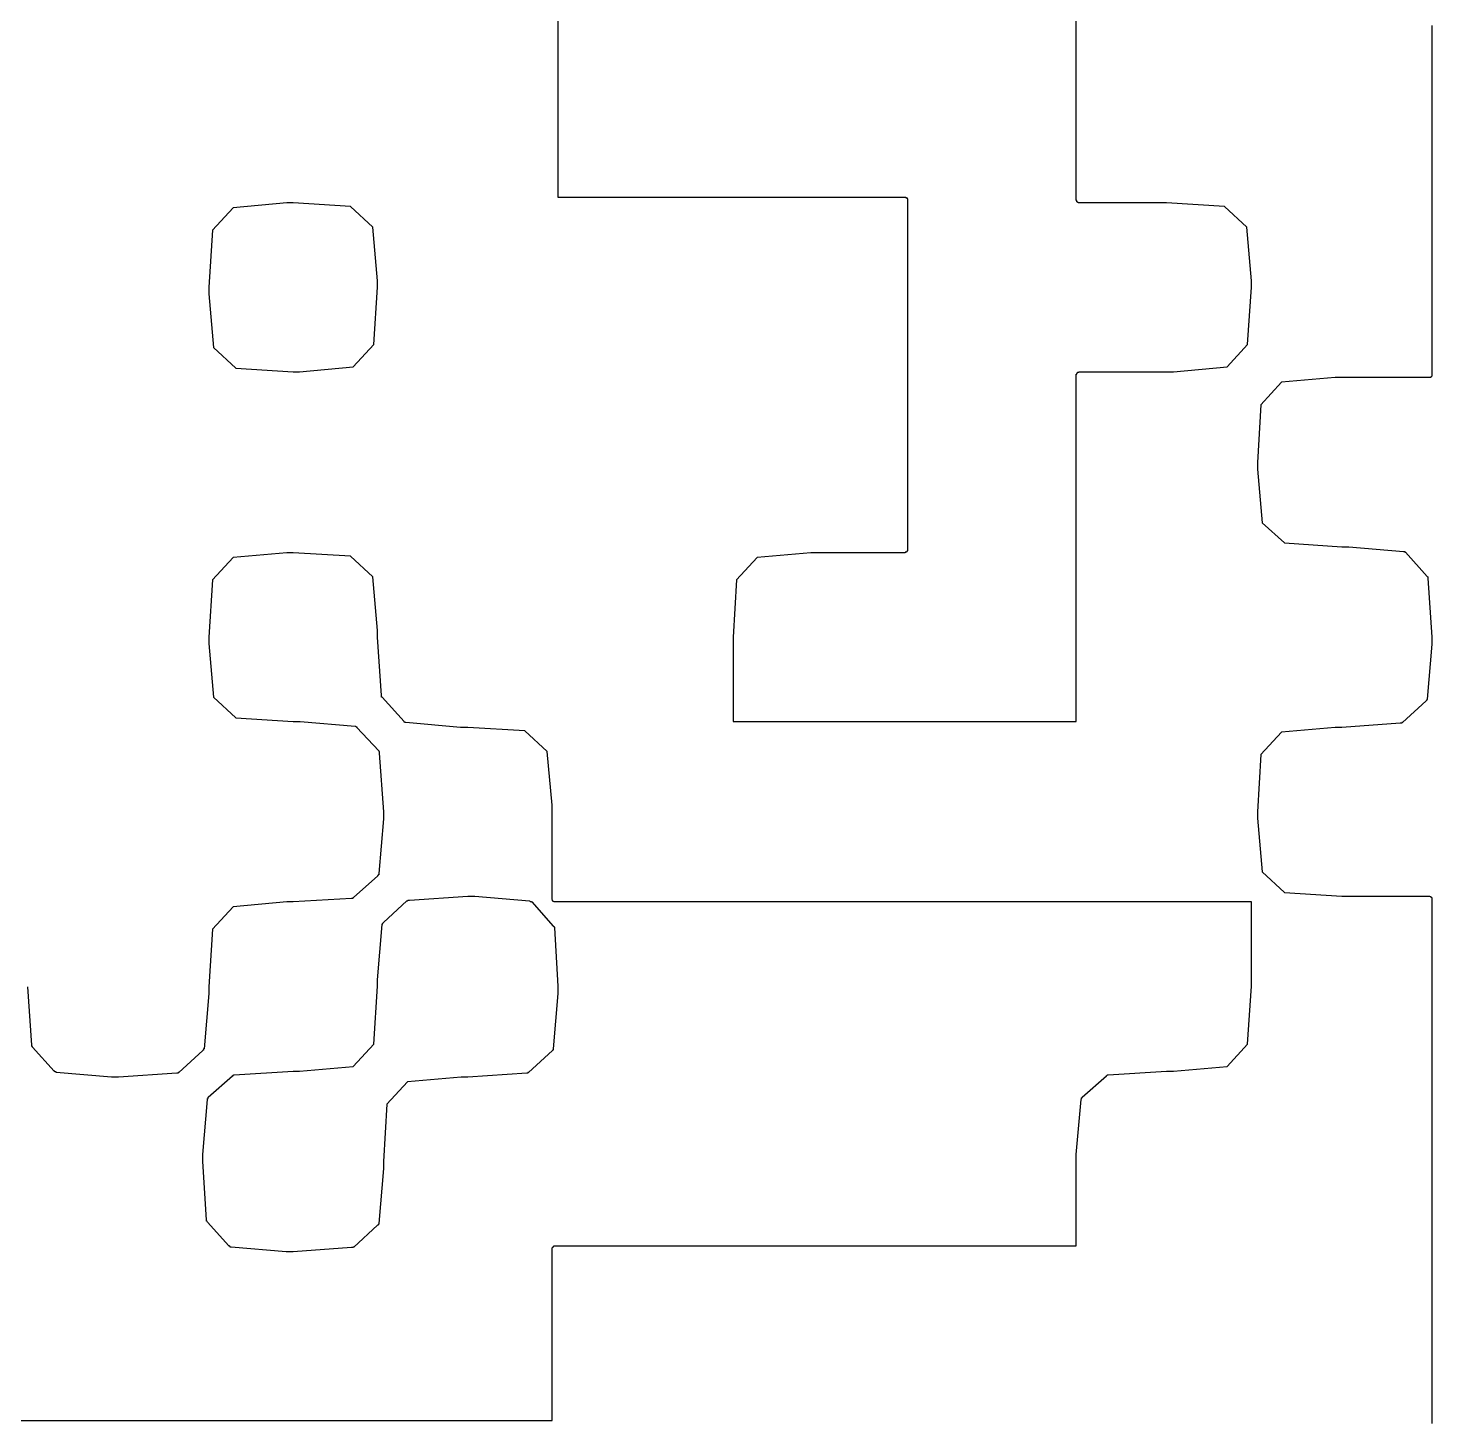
# Model space of a CAD drawing. Extents: x 123.5 to 170.1, y -121.6 to -90.
# Drawn here: x 162.57 to 164.951, y -107.788 to -105.425 of the extents above; entities that cross this region are included whole.
import ezdxf

# ---------------------------------------------------------------- set-up
doc = ezdxf.new("R2010")
doc.units = 0
doc.layers.add('BLACK', color=7, linetype='CONTINUOUS')

msp = doc.modelspace()

# ---------------------------------------------------------------- linework, layer by layer
at = {"layer": 'BLACK', "linetype": 'CONTINUOUS'}
for p, q in [((163.469, -105.129), (163.469, -105.712)), ((164.348, -105.717), (164.348, -105.129)), ((164.951, -105.421), (164.951, -106.013)), ((163.469, -105.712), (164.057, -105.712)), ((164.057, -105.712), (164.058, -105.712)), ((164.058, -105.712), (164.058, -105.712)), ((164.058, -105.712), (164.058, -105.712)), ((164.058, -105.712), (164.058, -105.712)), ((164.058, -105.712), (164.059, -105.712)), ((164.059, -105.712), (164.059, -105.712)), ((164.059, -105.712), (164.059, -105.712)), ((164.059, -105.712), (164.059, -105.712)), ((164.059, -105.712), (164.059, -105.713)), ((164.059, -105.713), (164.06, -105.713)), ((164.06, -105.713), (164.06, -105.713)), ((164.06, -105.713), (164.06, -105.713)), ((164.06, -105.713), (164.06, -105.713)), ((164.06, -105.713), (164.061, -105.713)), ((164.061, -105.713), (164.061, -105.713)), ((164.061, -105.713), (164.061, -105.714)), ((164.061, -105.714), (164.061, -105.714)), ((164.061, -105.714), (164.061, -105.714)), ((164.061, -105.714), (164.061, -105.714)), ((164.061, -105.714), (164.061, -105.714)), ((164.061, -105.714), (164.061, -105.715)), ((164.061, -105.715), (164.062, -105.715)), ((164.062, -105.715), (164.062, -105.715)), ((164.062, -105.715), (164.062, -105.715)), ((164.062, -105.715), (164.062, -105.716)), ((164.062, -105.716), (164.062, -105.716)), ((164.062, -105.716), (164.062, -105.716)), ((164.062, -105.716), (164.062, -105.716)), ((164.062, -105.716), (164.062, -105.716)), ((164.062, -105.716), (164.062, -105.717)), ((164.062, -105.717), (164.062, -106.31)), ((164.348, -105.718), (164.348, -105.717)), ((164.349, -105.718), (164.348, -105.718)), ((164.348, -105.718), (164.348, -105.718)), ((164.348, -105.718), (164.348, -105.718)), ((164.348, -105.718), (164.348, -105.718)), ((164.349, -105.719), (164.349, -105.718)), ((162.918, -105.73), (162.883, -105.768)), ((163.009, -105.722), (162.918, -105.73)), ((163.02, -105.722), (163.009, -105.722)), ((163.117, -105.728), (163.02, -105.722)), ((163.155, -105.763), (163.117, -105.728)), ((164.349, -105.72), (164.349, -105.719)), ((164.349, -105.719), (164.349, -105.719)), ((164.349, -105.719), (164.349, -105.719)), ((164.349, -105.719), (164.349, -105.719)), ((164.35, -105.72), (164.349, -105.72)), ((164.349, -105.72), (164.349, -105.72)), ((164.349, -105.72), (164.349, -105.72)), ((164.349, -105.72), (164.349, -105.72)), ((164.35, -105.721), (164.35, -105.72)), ((164.351, -105.721), (164.35, -105.721)), ((164.35, -105.721), (164.35, -105.721)), ((164.35, -105.721), (164.35, -105.721)), ((164.351, -105.722), (164.351, -105.721)), ((164.351, -105.721), (164.351, -105.721)), ((164.351, -105.721), (164.351, -105.721)), ((164.351, -105.721), (164.351, -105.721)), ((164.352, -105.722), (164.351, -105.722)), ((164.351, -105.722), (164.351, -105.722)), ((164.351, -105.722), (164.351, -105.722)), ((164.353, -105.722), (164.352, -105.722)), ((164.352, -105.722), (164.352, -105.722)), ((164.352, -105.722), (164.352, -105.722)), ((164.352, -105.722), (164.352, -105.722)), ((164.501, -105.722), (164.353, -105.722)), ((164.353, -105.722), (164.353, -105.722)), ((164.599, -105.728), (164.501, -105.722)), ((164.637, -105.763), (164.599, -105.728)), ((163.163, -105.854), (163.155, -105.763)), ((164.645, -105.854), (164.637, -105.763)), ((162.883, -105.768), (162.877, -105.865)), ((163.163, -105.865), (163.163, -105.854)), ((164.645, -105.865), (164.645, -105.854)), ((162.877, -105.865), (162.877, -105.876)), ((162.877, -105.876), (162.885, -105.967)), ((163.157, -105.962), (163.163, -105.865)), ((164.638, -105.962), (164.645, -105.865)), ((162.885, -105.967), (162.923, -106.002)), ((163.122, -106), (163.157, -105.962)), ((164.604, -106), (164.638, -105.962)), ((162.923, -106.002), (163.02, -106.008)), ((163.031, -106.008), (163.122, -106)), ((164.513, -106.008), (164.604, -106)), ((163.02, -106.008), (163.031, -106.008)), ((164.348, -106.013), (164.348, -106.012)), ((164.348, -106.012), (164.348, -106.012)), ((164.348, -106.012), (164.348, -106.012)), ((164.348, -106.012), (164.349, -106.012)), ((164.348, -106.601), (164.348, -106.013)), ((164.348, -106.013), (164.348, -106.013)), ((164.349, -106.011), (164.35, -106.01)), ((164.349, -106.012), (164.349, -106.011)), ((164.349, -106.011), (164.349, -106.011)), ((164.349, -106.011), (164.349, -106.011)), ((164.349, -106.011), (164.349, -106.011)), ((164.349, -106.011), (164.349, -106.011)), ((164.349, -106.011), (164.349, -106.011)), ((164.349, -106.011), (164.349, -106.011)), ((164.35, -106.01), (164.35, -106.009)), ((164.35, -106.009), (164.351, -106.009)), ((164.35, -106.01), (164.35, -106.01)), ((164.35, -106.01), (164.35, -106.01)), ((164.35, -106.01), (164.35, -106.01)), ((164.351, -106.009), (164.351, -106.009)), ((164.351, -106.009), (164.351, -106.009)), ((164.351, -106.009), (164.351, -106.009)), ((164.351, -106.009), (164.351, -106.009)), ((164.351, -106.009), (164.351, -106.009)), ((164.351, -106.009), (164.351, -106.009)), ((164.351, -106.009), (164.352, -106.009)), ((164.352, -106.009), (164.352, -106.008)), ((164.352, -106.008), (164.352, -106.008)), ((164.352, -106.008), (164.352, -106.008)), ((164.352, -106.008), (164.353, -106.008)), ((164.353, -106.008), (164.353, -106.008)), ((164.353, -106.008), (164.501, -106.008)), ((164.501, -106.008), (164.513, -106.008)), ((164.696, -106.026), (164.661, -106.064)), ((164.787, -106.018), (164.696, -106.026)), ((164.798, -106.018), (164.787, -106.018)), ((164.946, -106.018), (164.798, -106.018)), ((164.947, -106.018), (164.946, -106.018)), ((164.948, -106.018), (164.947, -106.018)), ((164.947, -106.018), (164.947, -106.018)), ((164.947, -106.018), (164.947, -106.018)), ((164.947, -106.018), (164.947, -106.018)), ((164.947, -106.018), (164.947, -106.018)), ((164.949, -106.018), (164.948, -106.018)), ((164.948, -106.018), (164.948, -106.018)), ((164.948, -106.018), (164.948, -106.018)), ((164.948, -106.018), (164.948, -106.018)), ((164.95, -106.017), (164.949, -106.017)), ((164.949, -106.017), (164.949, -106.017)), ((164.949, -106.017), (164.949, -106.017)), ((164.949, -106.017), (164.949, -106.018)), ((164.949, -106.018), (164.949, -106.018)), ((164.951, -106.015), (164.95, -106.016)), ((164.95, -106.016), (164.95, -106.016)), ((164.95, -106.016), (164.95, -106.016)), ((164.95, -106.016), (164.95, -106.016)), ((164.95, -106.016), (164.95, -106.017)), ((164.95, -106.017), (164.95, -106.017)), ((164.95, -106.017), (164.95, -106.017)), ((164.951, -106.013), (164.951, -106.014)), ((164.951, -106.014), (164.951, -106.014)), ((164.951, -106.014), (164.951, -106.014)), ((164.951, -106.014), (164.951, -106.014)), ((164.951, -106.014), (164.951, -106.015)), ((164.951, -106.015), (164.951, -106.015)), ((164.951, -106.015), (164.951, -106.015)), ((164.951, -106.015), (164.951, -106.015)), ((164.661, -106.064), (164.655, -106.162)), ((164.655, -106.162), (164.655, -106.173)), ((164.655, -106.173), (164.663, -106.264)), ((164.663, -106.264), (164.701, -106.298)), ((164.061, -106.313), (164.06, -106.313)), ((164.06, -106.313), (164.06, -106.313)), ((164.06, -106.313), (164.06, -106.314)), ((164.062, -106.312), (164.061, -106.312)), ((164.061, -106.312), (164.061, -106.312)), ((164.061, -106.312), (164.061, -106.312)), ((164.061, -106.312), (164.061, -106.312)), ((164.061, -106.312), (164.061, -106.313)), ((164.061, -106.313), (164.061, -106.313)), ((164.061, -106.313), (164.061, -106.313)), ((164.062, -106.31), (164.062, -106.31)), ((164.062, -106.31), (164.062, -106.311)), ((164.062, -106.311), (164.062, -106.311)), ((164.062, -106.311), (164.062, -106.311)), ((164.062, -106.311), (164.062, -106.311)), ((164.062, -106.311), (164.062, -106.312)), ((164.062, -106.312), (164.062, -106.312)), ((164.062, -106.312), (164.062, -106.312)), ((164.701, -106.298), (164.798, -106.305)), ((164.798, -106.305), (164.809, -106.305)), ((164.809, -106.305), (164.809, -106.305)), ((164.809, -106.305), (164.809, -106.305)), ((164.809, -106.305), (164.81, -106.305)), ((164.81, -106.305), (164.903, -106.313)), ((164.903, -106.313), (164.903, -106.313)), ((164.903, -106.313), (164.903, -106.313)), ((164.903, -106.313), (164.904, -106.313)), ((164.904, -106.313), (164.904, -106.313)), ((164.904, -106.313), (164.904, -106.313)), ((164.904, -106.313), (164.904, -106.313)), ((164.904, -106.313), (164.905, -106.313)), ((164.905, -106.313), (164.905, -106.313)), ((164.905, -106.313), (164.905, -106.313)), ((164.905, -106.313), (164.905, -106.314)), ((162.918, -106.323), (162.883, -106.361)), ((163.009, -106.315), (162.918, -106.323)), ((163.02, -106.315), (163.009, -106.315)), ((163.117, -106.321), (163.02, -106.315)), ((163.155, -106.356), (163.117, -106.321)), ((163.807, -106.323), (163.772, -106.361)), ((163.898, -106.315), (163.807, -106.323)), ((163.909, -106.315), (163.898, -106.315)), ((164.057, -106.315), (163.909, -106.315)), ((164.058, -106.315), (164.057, -106.315)), ((164.059, -106.314), (164.058, -106.314)), ((164.058, -106.314), (164.058, -106.315)), ((164.058, -106.315), (164.058, -106.315)), ((164.058, -106.315), (164.058, -106.315)), ((164.058, -106.315), (164.058, -106.315)), ((164.06, -106.314), (164.059, -106.314)), ((164.059, -106.314), (164.059, -106.314)), ((164.059, -106.314), (164.059, -106.314)), ((164.059, -106.314), (164.059, -106.314)), ((164.06, -106.314), (164.06, -106.314)), ((164.06, -106.314), (164.06, -106.314)), ((164.905, -106.314), (164.905, -106.314)), ((164.905, -106.314), (164.906, -106.314)), ((164.906, -106.314), (164.906, -106.314)), ((164.906, -106.314), (164.906, -106.314)), ((164.906, -106.314), (164.906, -106.314)), ((164.906, -106.314), (164.943, -106.355)), ((163.163, -106.447), (163.155, -106.356)), ((164.943, -106.355), (164.943, -106.355)), ((164.943, -106.355), (164.943, -106.355)), ((164.943, -106.355), (164.943, -106.355)), ((164.943, -106.355), (164.944, -106.356)), ((164.944, -106.356), (164.944, -106.356)), ((164.944, -106.356), (164.944, -106.356)), ((164.944, -106.356), (164.944, -106.356)), ((164.944, -106.356), (164.944, -106.357)), ((164.944, -106.357), (164.944, -106.357)), ((164.944, -106.357), (164.944, -106.357)), ((164.944, -106.357), (164.944, -106.357)), ((164.944, -106.357), (164.944, -106.358)), ((164.944, -106.358), (164.944, -106.358)), ((164.944, -106.358), (164.944, -106.358)), ((164.944, -106.358), (164.944, -106.358)), ((164.944, -106.358), (164.951, -106.458)), ((162.883, -106.361), (162.877, -106.458)), ((163.772, -106.361), (163.766, -106.458)), ((163.163, -106.458), (163.163, -106.447)), ((162.877, -106.458), (162.877, -106.469)), ((162.877, -106.469), (162.885, -106.56)), ((163.17, -106.557), (163.163, -106.458)), ((163.163, -106.458), (163.163, -106.458)), ((163.163, -106.458), (163.163, -106.458)), ((163.163, -106.458), (163.163, -106.458)), ((163.766, -106.458), (163.766, -106.601)), ((164.951, -106.47), (164.943, -106.563)), ((164.951, -106.458), (164.951, -106.458)), ((164.951, -106.458), (164.951, -106.458)), ((164.951, -106.458), (164.951, -106.458)), ((164.951, -106.458), (164.951, -106.469)), ((164.951, -106.469), (164.951, -106.469)), ((164.951, -106.469), (164.951, -106.469)), ((164.951, -106.469), (164.951, -106.47)), ((162.885, -106.56), (162.923, -106.595)), ((163.17, -106.558), (163.17, -106.557)), ((163.17, -106.559), (163.17, -106.558)), ((163.17, -106.558), (163.17, -106.558)), ((163.17, -106.558), (163.17, -106.558)), ((163.17, -106.558), (163.17, -106.558)), ((163.17, -106.56), (163.17, -106.559)), ((163.17, -106.559), (163.17, -106.559)), ((163.17, -106.559), (163.17, -106.559)), ((163.17, -106.559), (163.17, -106.559)), ((163.17, -106.559), (163.17, -106.559)), ((163.171, -106.56), (163.17, -106.56)), ((163.17, -106.56), (163.17, -106.56)), ((163.208, -106.601), (163.171, -106.56)), ((163.171, -106.56), (163.171, -106.56)), ((163.171, -106.56), (163.171, -106.56)), ((163.171, -106.56), (163.171, -106.56)), ((164.941, -106.566), (164.901, -106.603)), ((164.942, -106.566), (164.941, -106.566)), ((164.941, -106.566), (164.941, -106.566)), ((164.943, -106.564), (164.942, -106.565)), ((164.942, -106.565), (164.942, -106.565)), ((164.942, -106.565), (164.942, -106.565)), ((164.942, -106.565), (164.942, -106.565)), ((164.942, -106.565), (164.942, -106.565)), ((164.942, -106.565), (164.942, -106.566)), ((164.942, -106.566), (164.942, -106.566)), ((164.943, -106.563), (164.943, -106.563)), ((164.943, -106.563), (164.943, -106.563)), ((164.943, -106.563), (164.943, -106.564)), ((164.943, -106.564), (164.943, -106.564)), ((164.943, -106.564), (164.943, -106.564)), ((164.943, -106.564), (164.943, -106.564)), ((162.923, -106.595), (163.02, -106.601)), ((163.02, -106.601), (163.031, -106.601)), ((163.031, -106.601), (163.031, -106.601)), ((163.031, -106.601), (163.031, -106.601)), ((163.031, -106.601), (163.032, -106.601)), ((163.032, -106.601), (163.125, -106.609)), ((163.125, -106.609), (163.125, -106.609)), ((163.125, -106.609), (163.125, -106.609)), ((163.125, -106.609), (163.126, -106.609)), ((163.126, -106.609), (163.126, -106.609)), ((163.126, -106.609), (163.126, -106.609)), ((163.126, -106.609), (163.126, -106.609)), ((163.126, -106.609), (163.127, -106.61)), ((163.127, -106.61), (163.127, -106.61)), ((163.127, -106.61), (163.127, -106.61)), ((163.127, -106.61), (163.127, -106.61)), ((163.127, -106.61), (163.127, -106.61)), ((163.127, -106.61), (163.128, -106.61)), ((163.128, -106.61), (163.128, -106.61)), ((163.128, -106.61), (163.128, -106.611)), ((163.128, -106.611), (163.128, -106.611)), ((163.128, -106.611), (163.165, -106.651)), ((163.208, -106.602), (163.208, -106.601)), ((163.208, -106.601), (163.208, -106.601)), ((163.209, -106.602), (163.208, -106.602)), ((163.208, -106.602), (163.208, -106.602)), ((163.21, -106.603), (163.209, -106.602)), ((163.209, -106.602), (163.209, -106.602)), ((163.209, -106.602), (163.209, -106.602)), ((163.209, -106.602), (163.209, -106.602)), ((163.209, -106.602), (163.209, -106.602)), ((163.211, -106.603), (163.21, -106.603)), ((163.21, -106.603), (163.21, -106.603)), ((163.21, -106.603), (163.21, -106.603)), ((163.21, -106.603), (163.21, -106.603)), ((163.304, -106.611), (163.211, -106.603)), ((163.211, -106.603), (163.211, -106.603)), ((163.211, -106.603), (163.211, -106.603)), ((163.305, -106.611), (163.304, -106.611)), ((163.316, -106.611), (163.305, -106.611)), ((163.305, -106.611), (163.305, -106.611)), ((163.305, -106.611), (163.305, -106.611)), ((163.413, -106.617), (163.316, -106.611)), ((163.451, -106.652), (163.413, -106.617)), ((163.766, -106.601), (164.348, -106.601)), ((164.696, -106.619), (164.661, -106.657)), ((164.787, -106.611), (164.696, -106.619)), ((164.798, -106.611), (164.787, -106.611)), ((164.897, -106.604), (164.798, -106.611)), ((164.798, -106.611), (164.798, -106.611)), ((164.798, -106.611), (164.798, -106.611)), ((164.798, -106.611), (164.798, -106.611)), ((164.898, -106.604), (164.897, -106.604)), ((164.899, -106.604), (164.898, -106.604)), ((164.898, -106.604), (164.898, -106.604)), ((164.898, -106.604), (164.898, -106.604)), ((164.898, -106.604), (164.898, -106.604)), ((164.9, -106.604), (164.899, -106.604)), ((164.899, -106.604), (164.899, -106.604)), ((164.899, -106.604), (164.899, -106.604)), ((164.899, -106.604), (164.899, -106.604)), ((164.899, -106.604), (164.899, -106.604)), ((164.901, -106.603), (164.9, -106.603)), ((164.9, -106.603), (164.9, -106.603)), ((164.9, -106.603), (164.9, -106.603)), ((164.9, -106.603), (164.9, -106.604)), ((164.9, -106.604), (164.9, -106.604)), ((163.165, -106.651), (163.165, -106.652)), ((163.165, -106.652), (163.165, -106.652)), ((163.165, -106.652), (163.165, -106.652)), ((163.165, -106.652), (163.166, -106.652)), ((163.166, -106.652), (163.166, -106.652)), ((163.166, -106.652), (163.166, -106.653)), ((163.166, -106.653), (163.166, -106.653)), ((163.166, -106.653), (163.166, -106.653)), ((163.166, -106.653), (163.166, -106.653)), ((163.166, -106.653), (163.166, -106.653)), ((163.166, -106.653), (163.166, -106.654)), ((163.166, -106.654), (163.166, -106.654)), ((163.166, -106.654), (163.166, -106.654)), ((163.166, -106.654), (163.166, -106.654)), ((163.166, -106.654), (163.166, -106.655)), ((163.166, -106.655), (163.173, -106.754)), ((163.459, -106.743), (163.451, -106.652)), ((164.661, -106.657), (164.655, -106.754)), ((163.173, -106.754), (163.173, -106.754)), ((163.173, -106.754), (163.173, -106.754)), ((163.173, -106.754), (163.173, -106.754)), ((163.173, -106.754), (163.173, -106.765)), ((163.173, -106.765), (163.173, -106.766)), ((163.459, -106.754), (163.459, -106.743)), ((163.459, -106.902), (163.459, -106.754)), ((164.655, -106.754), (164.655, -106.765)), ((164.655, -106.765), (164.663, -106.856)), ((163.173, -106.766), (163.165, -106.859)), ((163.173, -106.766), (163.173, -106.766)), ((163.173, -106.766), (163.173, -106.766)), ((163.165, -106.859), (163.165, -106.859)), ((163.165, -106.859), (163.165, -106.86)), ((163.165, -106.86), (163.165, -106.86)), ((163.165, -106.86), (163.165, -106.86)), ((163.165, -106.86), (163.165, -106.86)), ((163.165, -106.86), (163.165, -106.861)), ((164.663, -106.856), (164.701, -106.891)), ((163.163, -106.863), (163.123, -106.899)), ((163.164, -106.862), (163.163, -106.862)), ((163.163, -106.862), (163.163, -106.863)), ((163.165, -106.861), (163.164, -106.861)), ((163.164, -106.861), (163.164, -106.861)), ((163.164, -106.861), (163.164, -106.861)), ((163.164, -106.861), (163.164, -106.861)), ((163.164, -106.861), (163.164, -106.862)), ((163.164, -106.862), (163.164, -106.862)), ((163.164, -106.862), (163.164, -106.862)), ((163.009, -106.907), (162.918, -106.915)), ((163.02, -106.907), (163.009, -106.907)), ((163.119, -106.901), (163.02, -106.907)), ((163.02, -106.907), (163.02, -106.907)), ((163.02, -106.907), (163.02, -106.907)), ((163.02, -106.907), (163.02, -106.907)), ((163.12, -106.901), (163.119, -106.901)), ((163.121, -106.901), (163.12, -106.901)), ((163.12, -106.901), (163.12, -106.901)), ((163.12, -106.901), (163.12, -106.901)), ((163.12, -106.901), (163.12, -106.901)), ((163.122, -106.9), (163.121, -106.9)), ((163.121, -106.9), (163.121, -106.9)), ((163.121, -106.9), (163.121, -106.9)), ((163.121, -106.9), (163.121, -106.901)), ((163.121, -106.901), (163.121, -106.901)), ((163.123, -106.899), (163.122, -106.9)), ((163.122, -106.9), (163.122, -106.9)), ((163.122, -106.9), (163.122, -106.9)), ((163.122, -106.9), (163.122, -106.9)), ((163.122, -106.9), (163.122, -106.9)), ((163.173, -106.942), (163.213, -106.905)), ((163.213, -106.905), (163.214, -106.905)), ((163.214, -106.905), (163.215, -106.904)), ((163.214, -106.905), (163.214, -106.905)), ((163.214, -106.905), (163.214, -106.905)), ((163.214, -106.905), (163.214, -106.905)), ((163.214, -106.905), (163.214, -106.905)), ((163.215, -106.904), (163.215, -106.904)), ((163.215, -106.904), (163.215, -106.904)), ((163.215, -106.904), (163.215, -106.904)), ((163.215, -106.904), (163.215, -106.904)), ((163.215, -106.904), (163.216, -106.904)), ((163.216, -106.904), (163.216, -106.904)), ((163.216, -106.904), (163.216, -106.904)), ((163.216, -106.904), (163.216, -106.904)), ((163.216, -106.904), (163.217, -106.904)), ((163.217, -106.904), (163.316, -106.897)), ((163.316, -106.897), (163.316, -106.897)), ((163.316, -106.897), (163.316, -106.897)), ((163.316, -106.897), (163.316, -106.897)), ((163.316, -106.897), (163.327, -106.897)), ((163.327, -106.897), (163.328, -106.897)), ((163.328, -106.897), (163.328, -106.897)), ((163.328, -106.897), (163.328, -106.897)), ((163.328, -106.897), (163.421, -106.905)), ((163.421, -106.905), (163.421, -106.905)), ((163.421, -106.905), (163.422, -106.906)), ((163.422, -106.906), (163.422, -106.906)), ((163.422, -106.906), (163.422, -106.906)), ((163.422, -106.906), (163.422, -106.906)), ((163.422, -106.906), (163.423, -106.906)), ((163.423, -106.906), (163.423, -106.906)), ((163.423, -106.906), (163.423, -106.906)), ((163.423, -106.906), (163.423, -106.906)), ((163.423, -106.906), (163.423, -106.906)), ((163.423, -106.906), (163.424, -106.906)), ((163.424, -106.906), (163.424, -106.907)), ((163.424, -106.907), (163.424, -106.907)), ((163.424, -106.907), (163.424, -106.907)), ((163.424, -106.907), (163.425, -106.907)), ((163.425, -106.907), (163.461, -106.948)), ((163.459, -106.903), (163.459, -106.902)), ((163.46, -106.904), (163.459, -106.903)), ((163.459, -106.903), (163.459, -106.903)), ((163.459, -106.903), (163.459, -106.903)), ((163.459, -106.903), (163.459, -106.903)), ((163.46, -106.905), (163.46, -106.904)), ((163.46, -106.904), (163.46, -106.904)), ((163.46, -106.904), (163.46, -106.904)), ((163.46, -106.904), (163.46, -106.904)), ((163.461, -106.906), (163.46, -106.905)), ((163.46, -106.905), (163.46, -106.905)), ((163.46, -106.905), (163.46, -106.905)), ((163.46, -106.905), (163.46, -106.905)), ((163.46, -106.905), (163.46, -106.905)), ((163.462, -106.906), (163.461, -106.906)), ((163.461, -106.906), (163.461, -106.906)), ((163.461, -106.906), (163.461, -106.906)), ((163.461, -106.906), (163.461, -106.906)), ((163.462, -106.907), (163.462, -106.906)), ((163.462, -106.906), (163.462, -106.906)), ((163.462, -106.906), (163.462, -106.906)), ((163.463, -106.907), (163.462, -106.907)), ((163.462, -106.907), (163.462, -106.907)), ((163.462, -106.907), (163.462, -106.907)), ((163.462, -106.907), (163.462, -106.907)), ((163.464, -106.907), (163.463, -106.907)), ((163.463, -106.907), (163.463, -106.907)), ((163.463, -106.907), (163.463, -106.907)), ((163.463, -106.907), (163.463, -106.907)), ((164.645, -106.907), (163.464, -106.907)), ((163.464, -106.907), (163.464, -106.907)), ((164.645, -107.05), (164.645, -106.907)), ((164.701, -106.891), (164.798, -106.897)), ((164.798, -106.897), (164.946, -106.897)), ((164.946, -106.897), (164.947, -106.897)), ((164.947, -106.897), (164.947, -106.897)), ((164.947, -106.897), (164.947, -106.897)), ((164.947, -106.897), (164.947, -106.897)), ((164.947, -106.897), (164.948, -106.898)), ((164.948, -106.898), (164.948, -106.898)), ((164.948, -106.898), (164.948, -106.898)), ((164.948, -106.898), (164.948, -106.898)), ((164.948, -106.898), (164.948, -106.898)), ((164.948, -106.898), (164.949, -106.898)), ((164.949, -106.898), (164.949, -106.898)), ((164.949, -106.898), (164.949, -106.898)), ((164.949, -106.898), (164.949, -106.899)), ((164.949, -106.899), (164.95, -106.899)), ((164.95, -106.899), (164.95, -106.899)), ((164.95, -106.899), (164.95, -106.899)), ((164.95, -106.899), (164.95, -106.899)), ((164.95, -106.899), (164.95, -106.9)), ((164.95, -106.9), (164.95, -106.9)), ((164.95, -106.9), (164.95, -106.9)), ((164.95, -106.9), (164.95, -106.9)), ((164.95, -106.9), (164.951, -106.9)), ((164.951, -106.9), (164.951, -106.9)), ((164.951, -106.9), (164.951, -106.9)), ((164.951, -106.9), (164.951, -106.901)), ((164.951, -106.901), (164.951, -106.901)), ((164.951, -106.901), (164.951, -106.901)), ((164.951, -106.901), (164.951, -106.901)), ((164.951, -106.901), (164.951, -106.902)), ((164.951, -106.902), (164.951, -106.902)), ((164.951, -106.902), (164.951, -107.791)), ((162.918, -106.915), (162.883, -106.953)), ((162.883, -106.953), (162.877, -107.051)), ((163.163, -107.039), (163.171, -106.945)), ((163.171, -106.945), (163.171, -106.944)), ((163.171, -106.944), (163.171, -106.944)), ((163.171, -106.944), (163.172, -106.944)), ((163.171, -106.945), (163.171, -106.945)), ((163.171, -106.945), (163.171, -106.945)), ((163.171, -106.945), (163.171, -106.945)), ((163.171, -106.945), (163.171, -106.945)), ((163.172, -106.943), (163.173, -106.942)), ((163.172, -106.944), (163.172, -106.943)), ((163.172, -106.943), (163.172, -106.943)), ((163.172, -106.943), (163.172, -106.943)), ((163.172, -106.943), (163.172, -106.943)), ((163.172, -106.943), (163.172, -106.943)), ((163.172, -106.944), (163.172, -106.944)), ((163.173, -106.942), (163.173, -106.942)), ((163.461, -106.948), (163.462, -106.948)), ((163.462, -106.948), (163.462, -106.948)), ((163.462, -106.948), (163.462, -106.948)), ((163.462, -106.948), (163.462, -106.948)), ((163.462, -106.948), (163.462, -106.949)), ((163.462, -106.949), (163.462, -106.949)), ((163.462, -106.949), (163.462, -106.949)), ((163.462, -106.949), (163.462, -106.949)), ((163.462, -106.949), (163.463, -106.95)), ((163.463, -106.95), (163.463, -106.95)), ((163.463, -106.95), (163.463, -106.95)), ((163.463, -106.95), (163.463, -106.95)), ((163.463, -106.95), (163.463, -106.951)), ((163.463, -106.951), (163.463, -106.951)), ((163.463, -106.951), (163.463, -106.951)), ((163.463, -106.951), (163.469, -107.05)), ((162.577, -107.15), (162.57, -107.051)), ((162.877, -107.051), (162.877, -107.062)), ((163.157, -107.148), (163.163, -107.05)), ((163.163, -107.05), (163.163, -107.039)), ((163.163, -107.039), (163.163, -107.039)), ((163.163, -107.039), (163.163, -107.039)), ((163.163, -107.039), (163.163, -107.039)), ((163.469, -107.05), (163.469, -107.05)), ((163.469, -107.05), (163.469, -107.05)), ((163.469, -107.05), (163.469, -107.051)), ((163.469, -107.051), (163.469, -107.062)), ((164.638, -107.148), (164.645, -107.05)), ((162.877, -107.062), (162.869, -107.156)), ((162.877, -107.062), (162.877, -107.062)), ((162.877, -107.062), (162.877, -107.062)), ((162.877, -107.062), (162.877, -107.062)), ((163.469, -107.062), (163.461, -107.156)), ((163.469, -107.062), (163.469, -107.062)), ((163.469, -107.062), (163.469, -107.062)), ((163.469, -107.062), (163.469, -107.062)), ((162.577, -107.151), (162.577, -107.15)), ((162.577, -107.15), (162.577, -107.15)), ((162.577, -107.15), (162.577, -107.15)), ((162.577, -107.152), (162.577, -107.151)), ((162.577, -107.151), (162.577, -107.151)), ((162.577, -107.151), (162.577, -107.151)), ((162.577, -107.151), (162.577, -107.151)), ((162.578, -107.152), (162.577, -107.152)), ((162.577, -107.152), (162.577, -107.152)), ((162.577, -107.152), (162.577, -107.152)), ((162.578, -107.153), (162.578, -107.152)), ((162.615, -107.194), (162.578, -107.153)), ((162.578, -107.153), (162.578, -107.153)), ((162.578, -107.153), (162.578, -107.153)), ((162.578, -107.153), (162.578, -107.153)), ((162.578, -107.153), (162.578, -107.153)), ((162.867, -107.159), (162.826, -107.196)), ((162.868, -107.158), (162.867, -107.158)), ((162.867, -107.158), (162.867, -107.158)), ((162.867, -107.158), (162.867, -107.159)), ((162.867, -107.159), (162.867, -107.159)), ((162.869, -107.156), (162.868, -107.156)), ((162.868, -107.156), (162.868, -107.156)), ((162.868, -107.156), (162.868, -107.156)), ((162.868, -107.156), (162.868, -107.157)), ((162.868, -107.157), (162.868, -107.157)), ((162.868, -107.157), (162.868, -107.157)), ((162.868, -107.157), (162.868, -107.157)), ((162.868, -107.157), (162.868, -107.158)), ((162.868, -107.158), (162.868, -107.158)), ((162.868, -107.158), (162.868, -107.158)), ((162.869, -107.156), (162.869, -107.156)), ((163.122, -107.186), (163.157, -107.148)), ((163.46, -107.159), (163.419, -107.196)), ((163.461, -107.158), (163.46, -107.158)), ((163.46, -107.158), (163.46, -107.158)), ((163.46, -107.158), (163.46, -107.158)), ((163.46, -107.158), (163.46, -107.158)), ((163.46, -107.158), (163.46, -107.159)), ((163.46, -107.159), (163.46, -107.159)), ((163.461, -107.156), (163.461, -107.156)), ((163.461, -107.156), (163.461, -107.156)), ((163.461, -107.156), (163.461, -107.156)), ((163.461, -107.156), (163.461, -107.156)), ((163.461, -107.156), (163.461, -107.157)), ((163.461, -107.157), (163.461, -107.157)), ((163.461, -107.157), (163.461, -107.157)), ((163.461, -107.157), (163.461, -107.157)), ((163.461, -107.157), (163.461, -107.158)), ((164.604, -107.186), (164.638, -107.148)), ((163.031, -107.194), (163.122, -107.186)), ((164.513, -107.194), (164.604, -107.186)), ((162.616, -107.194), (162.615, -107.194)), ((162.615, -107.194), (162.615, -107.194)), ((162.616, -107.195), (162.616, -107.194)), ((162.616, -107.194), (162.616, -107.194)), ((162.617, -107.195), (162.616, -107.195)), ((162.616, -107.195), (162.616, -107.195)), ((162.616, -107.195), (162.616, -107.195)), ((162.618, -107.195), (162.617, -107.195)), ((162.617, -107.195), (162.617, -107.195)), ((162.617, -107.195), (162.617, -107.195)), ((162.617, -107.195), (162.617, -107.195)), ((162.618, -107.196), (162.618, -107.195)), ((162.618, -107.195), (162.618, -107.195)), ((162.618, -107.195), (162.618, -107.195)), ((162.712, -107.204), (162.618, -107.196)), ((162.618, -107.196), (162.618, -107.196)), ((162.723, -107.204), (162.712, -107.204)), ((162.712, -107.204), (162.712, -107.204)), ((162.712, -107.204), (162.712, -107.204)), ((162.712, -107.204), (162.712, -107.204)), ((162.724, -107.204), (162.723, -107.204)), ((162.823, -107.197), (162.724, -107.204)), ((162.724, -107.204), (162.724, -107.204)), ((162.724, -107.204), (162.724, -107.204)), ((162.824, -107.197), (162.823, -107.197)), ((162.823, -107.197), (162.823, -107.197)), ((162.823, -107.197), (162.823, -107.197)), ((162.825, -107.197), (162.824, -107.197)), ((162.824, -107.197), (162.824, -107.197)), ((162.824, -107.197), (162.824, -107.197)), ((162.824, -107.197), (162.824, -107.197)), ((162.826, -107.196), (162.825, -107.196)), ((162.825, -107.196), (162.825, -107.197)), ((162.825, -107.197), (162.825, -107.197)), ((162.825, -107.197), (162.825, -107.197)), ((162.826, -107.196), (162.826, -107.196)), ((162.826, -107.196), (162.826, -107.196)), ((162.826, -107.196), (162.826, -107.196)), ((162.826, -107.196), (162.826, -107.196)), ((162.876, -107.238), (162.917, -107.202)), ((162.917, -107.202), (162.917, -107.201)), ((162.917, -107.201), (162.917, -107.201)), ((162.917, -107.201), (162.917, -107.201)), ((162.917, -107.201), (162.918, -107.201)), ((162.918, -107.201), (162.918, -107.201)), ((162.918, -107.201), (162.918, -107.201)), ((162.918, -107.201), (162.918, -107.201)), ((162.918, -107.201), (162.919, -107.201)), ((162.919, -107.201), (162.919, -107.2)), ((162.919, -107.2), (162.919, -107.2)), ((162.919, -107.2), (162.919, -107.2)), ((162.919, -107.2), (162.92, -107.2)), ((162.92, -107.2), (163.02, -107.194)), ((162.92, -107.2), (162.92, -107.2)), ((162.92, -107.2), (162.92, -107.2)), ((162.92, -107.2), (162.92, -107.2)), ((163.02, -107.194), (163.02, -107.194)), ((163.02, -107.194), (163.02, -107.194)), ((163.02, -107.194), (163.02, -107.194)), ((163.02, -107.194), (163.031, -107.194)), ((163.214, -107.212), (163.179, -107.25)), ((163.305, -107.204), (163.214, -107.212)), ((163.316, -107.204), (163.305, -107.204)), ((163.416, -107.197), (163.316, -107.204)), ((163.316, -107.204), (163.316, -107.204)), ((163.316, -107.204), (163.316, -107.204)), ((163.316, -107.204), (163.316, -107.204)), ((163.417, -107.197), (163.416, -107.197)), ((163.416, -107.197), (163.416, -107.197)), ((163.416, -107.197), (163.416, -107.197)), ((163.416, -107.197), (163.416, -107.197)), ((163.418, -107.197), (163.417, -107.197)), ((163.417, -107.197), (163.417, -107.197)), ((163.417, -107.197), (163.417, -107.197)), ((163.417, -107.197), (163.417, -107.197)), ((163.419, -107.196), (163.418, -107.196)), ((163.418, -107.196), (163.418, -107.196)), ((163.418, -107.196), (163.418, -107.197)), ((163.418, -107.197), (163.418, -107.197)), ((163.419, -107.196), (163.419, -107.196)), ((163.419, -107.196), (163.419, -107.196)), ((163.419, -107.196), (163.419, -107.196)), ((164.358, -107.238), (164.399, -107.202)), ((164.399, -107.202), (164.399, -107.201)), ((164.399, -107.201), (164.399, -107.201)), ((164.399, -107.201), (164.399, -107.201)), ((164.399, -107.201), (164.399, -107.201)), ((164.399, -107.201), (164.4, -107.201)), ((164.4, -107.201), (164.401, -107.2)), ((164.4, -107.201), (164.4, -107.201)), ((164.4, -107.201), (164.4, -107.201)), ((164.4, -107.201), (164.4, -107.201)), ((164.401, -107.2), (164.401, -107.2)), ((164.401, -107.2), (164.401, -107.2)), ((164.401, -107.2), (164.401, -107.2)), ((164.401, -107.2), (164.402, -107.2)), ((164.402, -107.2), (164.501, -107.194)), ((164.402, -107.2), (164.402, -107.2)), ((164.402, -107.2), (164.402, -107.2)), ((164.501, -107.194), (164.501, -107.194)), ((164.501, -107.194), (164.501, -107.194)), ((164.501, -107.194), (164.501, -107.194)), ((164.501, -107.194), (164.513, -107.194)), ((162.875, -107.241), (162.875, -107.24)), ((162.875, -107.24), (162.875, -107.24)), ((162.875, -107.24), (162.875, -107.24)), ((162.875, -107.24), (162.875, -107.24)), ((162.875, -107.24), (162.876, -107.24)), ((162.875, -107.242), (162.875, -107.241)), ((162.875, -107.241), (162.875, -107.241)), ((162.875, -107.241), (162.875, -107.241)), ((162.875, -107.241), (162.875, -107.241)), ((162.876, -107.239), (162.876, -107.238)), ((162.876, -107.24), (162.876, -107.239)), ((162.876, -107.239), (162.876, -107.239)), ((162.876, -107.239), (162.876, -107.239)), ((162.876, -107.239), (162.876, -107.239)), ((164.356, -107.242), (164.357, -107.241)), ((164.357, -107.24), (164.357, -107.239)), ((164.357, -107.239), (164.358, -107.239)), ((164.357, -107.241), (164.357, -107.24)), ((164.357, -107.24), (164.357, -107.24)), ((164.357, -107.24), (164.357, -107.24)), ((164.357, -107.24), (164.357, -107.24)), ((164.357, -107.24), (164.357, -107.24)), ((164.357, -107.241), (164.357, -107.241)), ((164.357, -107.241), (164.357, -107.241)), ((164.357, -107.241), (164.357, -107.241)), ((164.358, -107.239), (164.358, -107.238)), ((164.358, -107.239), (164.358, -107.239)), ((164.358, -107.239), (164.358, -107.239)), ((162.867, -107.335), (162.875, -107.242)), ((162.875, -107.242), (162.875, -107.242)), ((163.179, -107.25), (163.173, -107.347)), ((164.348, -107.335), (164.356, -107.242)), ((164.356, -107.242), (164.356, -107.242)), ((162.867, -107.336), (162.867, -107.335)), ((162.867, -107.335), (162.867, -107.335)), ((162.867, -107.335), (162.867, -107.335)), ((162.867, -107.347), (162.867, -107.336)), ((164.348, -107.336), (164.348, -107.335)), ((164.348, -107.335), (164.348, -107.335)), ((164.348, -107.335), (164.348, -107.335)), ((164.348, -107.347), (164.348, -107.336)), ((162.873, -107.446), (162.867, -107.347)), ((162.867, -107.347), (162.867, -107.347)), ((162.867, -107.347), (162.867, -107.347)), ((162.867, -107.347), (162.867, -107.347)), ((163.173, -107.359), (163.165, -107.452)), ((163.173, -107.347), (163.173, -107.358)), ((163.173, -107.358), (163.173, -107.358)), ((163.173, -107.358), (163.173, -107.358)), ((163.173, -107.358), (163.173, -107.359)), ((164.348, -107.49), (164.348, -107.347)), ((162.873, -107.447), (162.873, -107.446)), ((162.873, -107.448), (162.873, -107.447)), ((162.873, -107.447), (162.873, -107.447)), ((162.873, -107.447), (162.873, -107.447)), ((162.873, -107.447), (162.873, -107.447)), ((162.874, -107.448), (162.873, -107.448)), ((162.873, -107.448), (162.873, -107.448)), ((162.874, -107.449), (162.874, -107.448)), ((162.874, -107.448), (162.874, -107.448)), ((162.874, -107.448), (162.874, -107.448)), ((162.875, -107.45), (162.874, -107.449)), ((162.874, -107.449), (162.874, -107.449)), ((162.874, -107.449), (162.874, -107.449)), ((162.874, -107.449), (162.874, -107.449)), ((162.874, -107.449), (162.874, -107.449)), ((162.911, -107.49), (162.875, -107.45)), ((163.163, -107.455), (163.123, -107.492)), ((163.164, -107.455), (163.163, -107.455)), ((163.163, -107.455), (163.163, -107.455)), ((163.165, -107.453), (163.164, -107.454)), ((163.164, -107.454), (163.164, -107.454)), ((163.164, -107.454), (163.164, -107.454)), ((163.164, -107.454), (163.164, -107.454)), ((163.164, -107.454), (163.164, -107.454)), ((163.164, -107.454), (163.164, -107.455)), ((163.164, -107.455), (163.164, -107.455)), ((163.165, -107.452), (163.165, -107.452)), ((163.165, -107.452), (163.165, -107.452)), ((163.165, -107.452), (163.165, -107.453)), ((163.165, -107.453), (163.165, -107.453)), ((163.165, -107.453), (163.165, -107.453)), ((163.165, -107.453), (163.165, -107.453)), ((162.912, -107.49), (162.911, -107.49)), ((162.912, -107.491), (162.912, -107.49)), ((162.913, -107.491), (162.912, -107.491)), ((162.912, -107.491), (162.912, -107.491)), ((162.912, -107.491), (162.912, -107.491)), ((162.913, -107.492), (162.913, -107.491)), ((162.913, -107.491), (162.913, -107.491)), ((162.913, -107.491), (162.913, -107.491)), ((162.913, -107.491), (162.913, -107.491)), ((162.914, -107.492), (162.913, -107.492)), ((162.915, -107.492), (162.914, -107.492)), ((162.914, -107.492), (162.914, -107.492)), ((162.914, -107.492), (162.914, -107.492)), ((162.914, -107.492), (162.914, -107.492)), ((163.008, -107.5), (162.915, -107.492)), ((162.915, -107.492), (162.915, -107.492)), ((163.009, -107.5), (163.008, -107.5)), ((163.008, -107.5), (163.008, -107.5)), ((163.008, -107.5), (163.008, -107.5)), ((163.02, -107.5), (163.009, -107.5)), ((163.119, -107.493), (163.02, -107.5)), ((163.02, -107.5), (163.02, -107.5)), ((163.02, -107.5), (163.02, -107.5)), ((163.02, -107.5), (163.02, -107.5)), ((163.12, -107.493), (163.119, -107.493)), ((163.121, -107.493), (163.12, -107.493)), ((163.12, -107.493), (163.12, -107.493)), ((163.12, -107.493), (163.12, -107.493)), ((163.12, -107.493), (163.12, -107.493)), ((163.122, -107.493), (163.121, -107.493)), ((163.121, -107.493), (163.121, -107.493)), ((163.121, -107.493), (163.121, -107.493)), ((163.121, -107.493), (163.121, -107.493)), ((163.121, -107.493), (163.121, -107.493)), ((163.123, -107.492), (163.122, -107.492)), ((163.122, -107.492), (163.122, -107.492)), ((163.122, -107.492), (163.122, -107.492)), ((163.122, -107.492), (163.122, -107.493)), ((163.122, -107.493), (163.122, -107.493)), ((163.459, -107.494), (163.46, -107.493)), ((163.459, -107.495), (163.459, -107.494)), ((163.459, -107.494), (163.459, -107.494)), ((163.459, -107.494), (163.459, -107.494)), ((163.459, -107.494), (163.459, -107.494)), ((163.459, -107.786), (163.459, -107.495)), ((163.46, -107.493), (163.46, -107.492)), ((163.46, -107.492), (163.46, -107.492)), ((163.46, -107.492), (163.46, -107.492)), ((163.46, -107.492), (163.461, -107.492)), ((163.46, -107.493), (163.46, -107.493)), ((163.46, -107.493), (163.46, -107.493)), ((163.46, -107.493), (163.46, -107.493)), ((163.46, -107.493), (163.46, -107.493)), ((163.461, -107.492), (163.461, -107.491)), ((163.461, -107.491), (163.461, -107.491)), ((163.461, -107.491), (163.461, -107.491)), ((163.461, -107.491), (163.461, -107.491)), ((163.461, -107.491), (163.462, -107.491)), ((163.462, -107.491), (163.462, -107.49)), ((163.462, -107.49), (163.462, -107.49)), ((163.462, -107.49), (163.462, -107.49)), ((163.462, -107.49), (163.463, -107.49)), ((163.462, -107.491), (163.462, -107.491)), ((163.462, -107.491), (163.462, -107.491)), ((163.462, -107.491), (163.462, -107.491)), ((163.463, -107.49), (163.463, -107.49)), ((163.463, -107.49), (163.463, -107.49)), ((163.463, -107.49), (163.463, -107.49)), ((163.463, -107.49), (163.464, -107.49)), ((163.464, -107.49), (163.464, -107.49)), ((163.464, -107.49), (164.348, -107.49)), ((162.284, -107.786), (163.459, -107.786))]:
    msp.add_line(p, q, dxfattribs=at)

doc.saveas('drawing.dxf')
